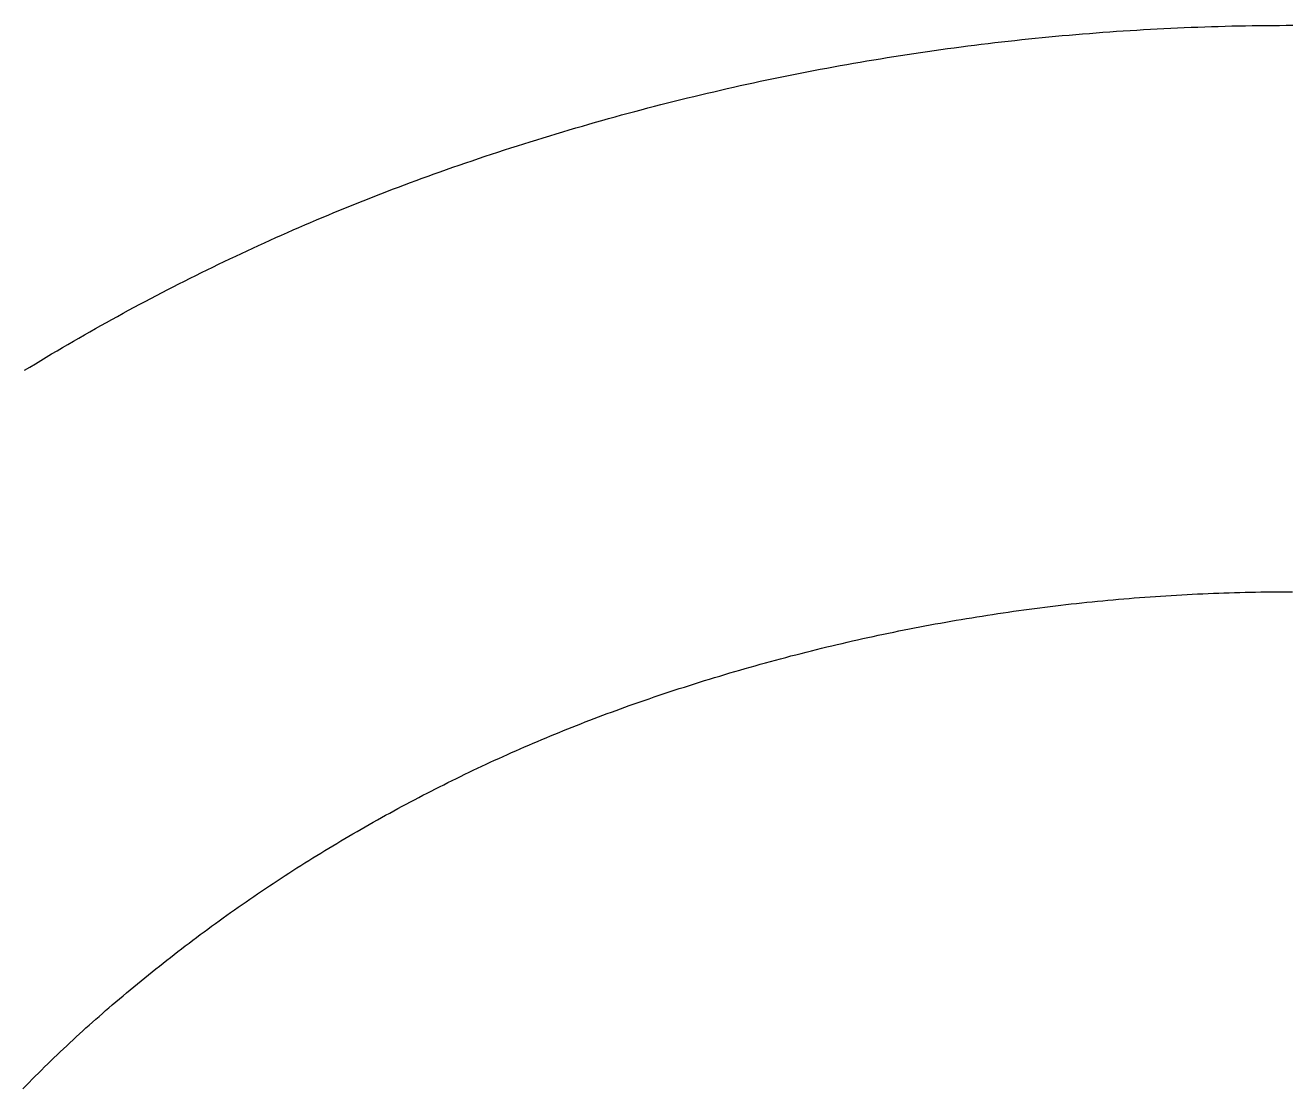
# Model space of a CAD drawing. Header units: millimetres. Extents: x 340 to 1003762, y 22 to 362022.
# Drawn here: x 613238.7 to 613336.3, y 290779.5 to 290861.5 of the extents above; entities that cross this region are included whole.
import ezdxf

# ---------------------------------------------------------------- set-up
doc = ezdxf.new("R2010")
doc.units = ezdxf.units.MM
for name, color, linetype in [('A-DEMOLICION SV', 40, 'Continuous'), ('LSBB_P_002 - PLANTA 1° NIVEL SALA DE VENTAS$0$A-Equipamiento acero inox', 8, 'Continuous'), ('LSBB_P_002 - PLANTA 1° NIVEL SALA DE VENTAS$0$A-TRAS-EQPM', 8, 'Continuous')]:
    doc.layers.add(name, color=color, linetype=linetype)

# ---------------------------------------------------------------- blocks, each defined once
blk = doc.blocks.new('LSBB_P_002 - PLANTA 1° NIVEL SALA DE VENTAS$0$laminadora')
at = {"layer": 'LSBB_P_002 - PLANTA 1° NIVEL SALA DE VENTAS$0$A-TRAS-EQPM'}
for p, q in [((-175643.3358, 30483.413), (-175643.3882, 30483.413)), ((-175643.2834, 30483.4128), (-175643.3358, 30483.413)), ((-175643.231, 30483.4125), (-175643.2834, 30483.4128)), ((-175643.1786, 30483.412), (-175643.231, 30483.4125)), ((-175643.1263, 30483.4114), (-175643.1786, 30483.412)), ((-175643.0739, 30483.4107), (-175643.1263, 30483.4114)), ((-175643.0215, 30483.4098), (-175643.0739, 30483.4107)), ((-175642.9691, 30483.4088), (-175643.0215, 30483.4098)), ((-175642.9167, 30483.4077), (-175642.9691, 30483.4088)), ((-175642.8643, 30483.4064), (-175642.9167, 30483.4077)), ((-175642.8119, 30483.4049), (-175642.8643, 30483.4064)), ((-175642.7596, 30483.4033), (-175642.8119, 30483.4049)), ((-175642.7072, 30483.4016), (-175642.7596, 30483.4033)), ((-175642.6548, 30483.3998), (-175642.7072, 30483.4016)), ((-175642.6025, 30483.3978), (-175642.6548, 30483.3998)), ((-175642.5501, 30483.3957), (-175642.6025, 30483.3978)), ((-175642.4978, 30483.3934), (-175642.5501, 30483.3957)), ((-175642.4454, 30483.391), (-175642.4978, 30483.3934)), ((-175642.3931, 30483.3884), (-175642.4454, 30483.391)), ((-175642.3407, 30483.3857), (-175642.3931, 30483.3884)), ((-175642.2884, 30483.3829), (-175642.3407, 30483.3857)), ((-175642.2361, 30483.3799), (-175642.2884, 30483.3829)), ((-175642.1838, 30483.3768), (-175642.2361, 30483.3799)), ((-175642.1315, 30483.3736), (-175642.1838, 30483.3768)), ((-175642.0792, 30483.3702), (-175642.1315, 30483.3736)), ((-175642.0269, 30483.3666), (-175642.0792, 30483.3702)), ((-175641.9747, 30483.363), (-175642.0269, 30483.3666)), ((-175641.9224, 30483.3592), (-175641.9747, 30483.363)), ((-175641.8702, 30483.3552), (-175641.9224, 30483.3592)), ((-175641.8179, 30483.3511), (-175641.8702, 30483.3552)), ((-175641.7657, 30483.3469), (-175641.8179, 30483.3511)), ((-175641.7135, 30483.3425), (-175641.7657, 30483.3469)), ((-175641.6613, 30483.338), (-175641.7135, 30483.3425)), ((-175641.6091, 30483.3334), (-175641.6613, 30483.338)), ((-175641.5569, 30483.3286), (-175641.6091, 30483.3334)), ((-175641.5047, 30483.3237), (-175641.5569, 30483.3286)), ((-175641.4526, 30483.3186), (-175641.5047, 30483.3237)), ((-175641.4004, 30483.3134), (-175641.4526, 30483.3186)), ((-175641.3483, 30483.3081), (-175641.4004, 30483.3134)), ((-175641.2962, 30483.3026), (-175641.3483, 30483.3081)), ((-175641.2441, 30483.297), (-175641.2962, 30483.3026)), ((-175641.192, 30483.2913), (-175641.2441, 30483.297)), ((-175641.14, 30483.2854), (-175641.192, 30483.2913)), ((-175641.0879, 30483.2793), (-175641.14, 30483.2854)), ((-175641.0359, 30483.2732), (-175641.0879, 30483.2793)), ((-175640.9839, 30483.2668), (-175641.0359, 30483.2732)), ((-175640.9319, 30483.2604), (-175640.9839, 30483.2668)), ((-175640.8799, 30483.2538), (-175640.9319, 30483.2604)), ((-175640.8279, 30483.2471), (-175640.8799, 30483.2538)), ((-175640.776, 30483.2402), (-175640.8279, 30483.2471)), ((-175640.724, 30483.2332), (-175640.776, 30483.2402)), ((-175640.6721, 30483.2261), (-175640.724, 30483.2332)), ((-175640.6202, 30483.2188), (-175640.6721, 30483.2261)), ((-175640.5684, 30483.2114), (-175640.6202, 30483.2188)), ((-175640.5165, 30483.2038), (-175640.5684, 30483.2114)), ((-175640.4647, 30483.1961), (-175640.5165, 30483.2038)), ((-175640.4129, 30483.1883), (-175640.4647, 30483.1961)), ((-175640.3611, 30483.1803), (-175640.4129, 30483.1883)), ((-175640.3093, 30483.1722), (-175640.3611, 30483.1803)), ((-175640.2576, 30483.164), (-175640.3093, 30483.1722)), ((-175640.2058, 30483.1556), (-175640.2576, 30483.164)), ((-175640.1541, 30483.147), (-175640.2058, 30483.1556)), ((-175640.1025, 30483.1384), (-175640.1541, 30483.147)), ((-175640.0508, 30483.1296), (-175640.1025, 30483.1384)), ((-175639.9992, 30483.1207), (-175640.0508, 30483.1296)), ((-175639.9476, 30483.1116), (-175639.9992, 30483.1207)), ((-175639.896, 30483.1024), (-175639.9476, 30483.1116)), ((-175639.8444, 30483.093), (-175639.896, 30483.1024)), ((-175639.7929, 30483.0835), (-175639.8444, 30483.093)), ((-175639.7414, 30483.0739), (-175639.7929, 30483.0835)), ((-175639.6899, 30483.0641), (-175639.7414, 30483.0739)), ((-175639.6385, 30483.0542), (-175639.6899, 30483.0641)), ((-175639.587, 30483.0442), (-175639.6385, 30483.0542)), ((-175639.5356, 30483.034), (-175639.587, 30483.0442)), ((-175639.4842, 30483.0237), (-175639.5356, 30483.034)), ((-175639.4329, 30483.0133), (-175639.4842, 30483.0237)), ((-175639.3816, 30483.0027), (-175639.4329, 30483.0133)), ((-175639.3303, 30482.992), (-175639.3816, 30483.0027)), ((-175639.279, 30482.9811), (-175639.3303, 30482.992)), ((-175639.2278, 30482.9701), (-175639.279, 30482.9811)), ((-175639.1766, 30482.959), (-175639.2278, 30482.9701)), ((-175639.1254, 30482.9477), (-175639.1766, 30482.959)), ((-175639.0743, 30482.9363), (-175639.1254, 30482.9477)), ((-175639.0232, 30482.9248), (-175639.0743, 30482.9363)), ((-175638.9721, 30482.9131), (-175639.0232, 30482.9248)), ((-175638.921, 30482.9013), (-175638.9721, 30482.9131)), ((-175638.87, 30482.8893), (-175638.921, 30482.9013)), ((-175638.819, 30482.8773), (-175638.87, 30482.8893)), ((-175638.7681, 30482.865), (-175638.819, 30482.8773)), ((-175638.7172, 30482.8527), (-175638.7681, 30482.865)), ((-175638.6663, 30482.8402), (-175638.7172, 30482.8527)), ((-175638.6154, 30482.8276), (-175638.6663, 30482.8402)), ((-175638.5646, 30482.8148), (-175638.6154, 30482.8276)), ((-175638.5138, 30482.8019), (-175638.5646, 30482.8148)), ((-175638.4631, 30482.7889), (-175638.5138, 30482.8019)), ((-175638.4123, 30482.7757), (-175638.4631, 30482.7889)), ((-175638.3617, 30482.7624), (-175638.4123, 30482.7757)), ((-175638.311, 30482.7489), (-175638.3617, 30482.7624)), ((-175638.2604, 30482.7354), (-175638.311, 30482.7489)), ((-175638.2098, 30482.7217), (-175638.2604, 30482.7354)), ((-175638.1593, 30482.7078), (-175638.2098, 30482.7217)), ((-175638.1088, 30482.6938), (-175638.1593, 30482.7078)), ((-175638.0583, 30482.6797), (-175638.1088, 30482.6938)), ((-175638.0079, 30482.6655), (-175638.0583, 30482.6797)), ((-175637.9575, 30482.6511), (-175638.0079, 30482.6655)), ((-175637.9072, 30482.6366), (-175637.9575, 30482.6511)), ((-175637.8569, 30482.6219), (-175637.9072, 30482.6366)), ((-175637.8066, 30482.6071), (-175637.8569, 30482.6219)), ((-175637.7564, 30482.5922), (-175637.8066, 30482.6071)), ((-175637.7062, 30482.5772), (-175637.7564, 30482.5922)), ((-175637.656, 30482.562), (-175637.7062, 30482.5772)), ((-175637.6059, 30482.5467), (-175637.656, 30482.562)), ((-175637.5559, 30482.5312), (-175637.6059, 30482.5467)), ((-175637.5058, 30482.5156), (-175637.5559, 30482.5312)), ((-175637.4558, 30482.4999), (-175637.5058, 30482.5156)), ((-175637.4059, 30482.484), (-175637.4558, 30482.4999)), ((-175637.356, 30482.4681), (-175637.4059, 30482.484)), ((-175637.3061, 30482.4519), (-175637.356, 30482.4681)), ((-175637.2563, 30482.4357), (-175637.3061, 30482.4519)), ((-175637.2066, 30482.4193), (-175637.2563, 30482.4357)), ((-175637.1568, 30482.4028), (-175637.2066, 30482.4193)), ((-175637.1072, 30482.3861), (-175637.1568, 30482.4028)), ((-175637.0575, 30482.3693), (-175637.1072, 30482.3861)), ((-175637.0079, 30482.3524), (-175637.0575, 30482.3693)), ((-175636.9584, 30482.3354), (-175637.0079, 30482.3524)), ((-175636.9089, 30482.3182), (-175636.9584, 30482.3354)), ((-175636.8594, 30482.3009), (-175636.9089, 30482.3182)), ((-175636.81, 30482.2834), (-175636.8594, 30482.3009)), ((-175636.7641, 30482.2671), (-175636.81, 30482.2834)), ((-175636.7182, 30482.2506), (-175636.7641, 30482.2671)), ((-175636.6724, 30482.234), (-175636.7182, 30482.2506)), ((-175636.6267, 30482.2172), (-175636.6724, 30482.234)), ((-175636.5809, 30482.2004), (-175636.6267, 30482.2172)), ((-175636.5353, 30482.1833), (-175636.5809, 30482.2004)), ((-175636.4896, 30482.1662), (-175636.5353, 30482.1833)), ((-175636.4441, 30482.1489), (-175636.4896, 30482.1662)), ((-175636.3985, 30482.1315), (-175636.4441, 30482.1489)), ((-175636.3531, 30482.114), (-175636.3985, 30482.1315)), ((-175636.3077, 30482.0963), (-175636.3531, 30482.114)), ((-175636.2623, 30482.0785), (-175636.3077, 30482.0963)), ((-175636.217, 30482.0606), (-175636.2623, 30482.0785)), ((-175636.1717, 30482.0426), (-175636.217, 30482.0606)), ((-175636.1265, 30482.0244), (-175636.1717, 30482.0426)), ((-175636.0813, 30482.0061), (-175636.1265, 30482.0244)), ((-175636.0362, 30481.9876), (-175636.0813, 30482.0061)), ((-175635.9911, 30481.9691), (-175636.0362, 30481.9876)), ((-175635.9461, 30481.9503), (-175635.9911, 30481.9691)), ((-175635.9012, 30481.9315), (-175635.9461, 30481.9503)), ((-175635.8563, 30481.9126), (-175635.9012, 30481.9315)), ((-175635.8115, 30481.8935), (-175635.8563, 30481.9126)), ((-175635.7667, 30481.8743), (-175635.8115, 30481.8935)), ((-175635.7219, 30481.8549), (-175635.7667, 30481.8743)), ((-175635.6773, 30481.8354), (-175635.7219, 30481.8549)), ((-175635.6326, 30481.8158), (-175635.6773, 30481.8354)), ((-175635.5881, 30481.7961), (-175635.6326, 30481.8158)), ((-175635.5436, 30481.7762), (-175635.5881, 30481.7961)), ((-175635.4991, 30481.7563), (-175635.5436, 30481.7762)), ((-175635.4547, 30481.7361), (-175635.4991, 30481.7563)), ((-175635.4104, 30481.7159), (-175635.4547, 30481.7361)), ((-175635.3661, 30481.6955), (-175635.4104, 30481.7159)), ((-175635.3219, 30481.675), (-175635.3661, 30481.6955)), ((-175635.2778, 30481.6544), (-175635.3219, 30481.675)), ((-175635.2337, 30481.6337), (-175635.2778, 30481.6544)), ((-175635.1896, 30481.6128), (-175635.2337, 30481.6337)), ((-175635.1457, 30481.5918), (-175635.1896, 30481.6128)), ((-175635.1017, 30481.5707), (-175635.1457, 30481.5918)), ((-175635.0579, 30481.5494), (-175635.1017, 30481.5707)), ((-175635.0141, 30481.528), (-175635.0579, 30481.5494)), ((-175634.9704, 30481.5065), (-175635.0141, 30481.528)), ((-175634.9267, 30481.4849), (-175634.9704, 30481.5065)), ((-175634.8831, 30481.4631), (-175634.9267, 30481.4849)), ((-175634.8395, 30481.4412), (-175634.8831, 30481.4631)), ((-175634.796, 30481.4192), (-175634.8395, 30481.4412)), ((-175634.7526, 30481.3971), (-175634.796, 30481.4192)), ((-175634.7093, 30481.3748), (-175634.7526, 30481.3971)), ((-175634.666, 30481.3525), (-175634.7093, 30481.3748)), ((-175634.6227, 30481.33), (-175634.666, 30481.3525)), ((-175634.5796, 30481.3073), (-175634.6227, 30481.33)), ((-175634.5365, 30481.2846), (-175634.5796, 30481.3073)), ((-175634.4935, 30481.2617), (-175634.5365, 30481.2846)), ((-175634.4505, 30481.2387), (-175634.4935, 30481.2617)), ((-175634.4076, 30481.2156), (-175634.4505, 30481.2387)), ((-175634.3648, 30481.1923), (-175634.4076, 30481.2156)), ((-175634.322, 30481.169), (-175634.3648, 30481.1923)), ((-175634.2793, 30481.1455), (-175634.322, 30481.169)), ((-175634.2367, 30481.1219), (-175634.2793, 30481.1455)), ((-175634.1941, 30481.0981), (-175634.2367, 30481.1219)), ((-175634.1516, 30481.0743), (-175634.1941, 30481.0981)), ((-175634.1092, 30481.0503), (-175634.1516, 30481.0743)), ((-175634.0668, 30481.0262), (-175634.1092, 30481.0503)), ((-175634.0245, 30481.002), (-175634.0668, 30481.0262)), ((-175633.9823, 30480.9776), (-175634.0245, 30481.002)), ((-175633.9402, 30480.9531), (-175633.9823, 30480.9776)), ((-175633.8981, 30480.9286), (-175633.9402, 30480.9531)), ((-175633.8561, 30480.9038), (-175633.8981, 30480.9286)), ((-175633.8141, 30480.879), (-175633.8561, 30480.9038)), ((-175633.7723, 30480.8541), (-175633.8141, 30480.879)), ((-175633.7305, 30480.829), (-175633.7723, 30480.8541)), ((-175633.6888, 30480.8038), (-175633.7305, 30480.829)), ((-175633.6471, 30480.7785), (-175633.6888, 30480.8038)), ((-175633.6055, 30480.7531), (-175633.6471, 30480.7785)), ((-175643.3448, 30479.0459), (-175643.3856, 30479.0459)), ((-175643.304, 30479.0458), (-175643.3448, 30479.0459)), ((-175643.2633, 30479.0455), (-175643.304, 30479.0458)), ((-175643.2225, 30479.0452), (-175643.2633, 30479.0455)), ((-175643.1818, 30479.0447), (-175643.2225, 30479.0452)), ((-175643.141, 30479.0441), (-175643.1818, 30479.0447)), ((-175643.1003, 30479.0434), (-175643.141, 30479.0441)), ((-175643.0596, 30479.0427), (-175643.1003, 30479.0434)), ((-175643.0188, 30479.0418), (-175643.0596, 30479.0427)), ((-175642.9781, 30479.0407), (-175643.0188, 30479.0418)), ((-175642.9373, 30479.0396), (-175642.9781, 30479.0407)), ((-175642.8966, 30479.0384), (-175642.9373, 30479.0396)), ((-175642.8559, 30479.0371), (-175642.8966, 30479.0384)), ((-175642.8151, 30479.0356), (-175642.8559, 30479.0371)), ((-175642.7744, 30479.0341), (-175642.8151, 30479.0356)), ((-175642.7337, 30479.0324), (-175642.7744, 30479.0341)), ((-175642.693, 30479.0307), (-175642.7337, 30479.0324)), ((-175642.6523, 30479.0288), (-175642.693, 30479.0307)), ((-175642.6116, 30479.0268), (-175642.6523, 30479.0288)), ((-175642.5709, 30479.0247), (-175642.6116, 30479.0268)), ((-175642.5302, 30479.0225), (-175642.5709, 30479.0247)), ((-175642.4895, 30479.0202), (-175642.5302, 30479.0225)), ((-175642.4488, 30479.0178), (-175642.4895, 30479.0202)), ((-175642.4081, 30479.0152), (-175642.4488, 30479.0178)), ((-175642.3675, 30479.0126), (-175642.4081, 30479.0152)), ((-175642.3268, 30479.0099), (-175642.3675, 30479.0126)), ((-175642.2862, 30479.007), (-175642.3268, 30479.0099)), ((-175642.2455, 30479.0041), (-175642.2862, 30479.007)), ((-175642.2049, 30479.001), (-175642.2455, 30479.0041)), ((-175642.1642, 30478.9978), (-175642.2049, 30479.001)), ((-175642.1236, 30478.9945), (-175642.1642, 30478.9978)), ((-175642.083, 30478.9911), (-175642.1236, 30478.9945)), ((-175642.0424, 30478.9876), (-175642.083, 30478.9911)), ((-175642.0018, 30478.984), (-175642.0424, 30478.9876)), ((-175641.9612, 30478.9803), (-175642.0018, 30478.984)), ((-175641.9207, 30478.9765), (-175641.9612, 30478.9803)), ((-175641.8801, 30478.9725), (-175641.9207, 30478.9765)), ((-175641.8396, 30478.9685), (-175641.8801, 30478.9725)), ((-175641.799, 30478.9643), (-175641.8396, 30478.9685)), ((-175641.7585, 30478.9601), (-175641.799, 30478.9643)), ((-175641.718, 30478.9557), (-175641.7585, 30478.9601)), ((-175641.6775, 30478.9512), (-175641.718, 30478.9557)), ((-175641.637, 30478.9466), (-175641.6775, 30478.9512)), ((-175641.5965, 30478.942), (-175641.637, 30478.9466)), ((-175641.556, 30478.9372), (-175641.5965, 30478.942)), ((-175641.5156, 30478.9322), (-175641.556, 30478.9372)), ((-175641.4751, 30478.9272), (-175641.5156, 30478.9322)), ((-175641.4347, 30478.9221), (-175641.4751, 30478.9272)), ((-175641.3943, 30478.9169), (-175641.4347, 30478.9221)), ((-175641.3539, 30478.9115), (-175641.3943, 30478.9169)), ((-175641.3135, 30478.9061), (-175641.3539, 30478.9115)), ((-175641.2731, 30478.9005), (-175641.3135, 30478.9061)), ((-175641.2328, 30478.8949), (-175641.2731, 30478.9005)), ((-175641.1924, 30478.8891), (-175641.2328, 30478.8949)), ((-175641.1521, 30478.8832), (-175641.1924, 30478.8891)), ((-175641.1118, 30478.8772), (-175641.1521, 30478.8832)), ((-175641.0715, 30478.8711), (-175641.1118, 30478.8772)), ((-175641.0312, 30478.8649), (-175641.0715, 30478.8711)), ((-175640.9909, 30478.8586), (-175641.0312, 30478.8649)), ((-175640.9507, 30478.8522), (-175640.9909, 30478.8586)), ((-175640.9105, 30478.8457), (-175640.9507, 30478.8522)), ((-175640.8703, 30478.8391), (-175640.9105, 30478.8457)), ((-175640.8301, 30478.8323), (-175640.8703, 30478.8391)), ((-175640.7899, 30478.8255), (-175640.8301, 30478.8323)), ((-175640.7497, 30478.8185), (-175640.7899, 30478.8255)), ((-175640.7096, 30478.8115), (-175640.7497, 30478.8185)), ((-175640.6695, 30478.8043), (-175640.7096, 30478.8115)), ((-175640.6294, 30478.7971), (-175640.6695, 30478.8043)), ((-175640.5893, 30478.7897), (-175640.6294, 30478.7971)), ((-175640.5492, 30478.7822), (-175640.5893, 30478.7897)), ((-175640.5092, 30478.7746), (-175640.5492, 30478.7822)), ((-175640.4692, 30478.7669), (-175640.5092, 30478.7746)), ((-175640.4292, 30478.7591), (-175640.4692, 30478.7669)), ((-175640.3892, 30478.7512), (-175640.4292, 30478.7591)), ((-175640.3493, 30478.7432), (-175640.3892, 30478.7512)), ((-175640.3093, 30478.735), (-175640.3493, 30478.7432)), ((-175640.2694, 30478.7268), (-175640.3093, 30478.735)), ((-175640.2295, 30478.7185), (-175640.2694, 30478.7268)), ((-175640.1896, 30478.71), (-175640.2295, 30478.7185)), ((-175640.1498, 30478.7015), (-175640.1896, 30478.71)), ((-175640.11, 30478.6928), (-175640.1498, 30478.7015)), ((-175640.0702, 30478.684), (-175640.11, 30478.6928)), ((-175640.0304, 30478.6752), (-175640.0702, 30478.684)), ((-175639.9906, 30478.6662), (-175640.0304, 30478.6752)), ((-175639.9509, 30478.6571), (-175639.9906, 30478.6662)), ((-175639.9112, 30478.6479), (-175639.9509, 30478.6571)), ((-175639.8715, 30478.6386), (-175639.9112, 30478.6479)), ((-175639.8319, 30478.6292), (-175639.8715, 30478.6386)), ((-175639.7923, 30478.6197), (-175639.8319, 30478.6292)), ((-175639.7527, 30478.6101), (-175639.7923, 30478.6197)), ((-175639.7131, 30478.6004), (-175639.7527, 30478.6101)), ((-175639.6735, 30478.5906), (-175639.7131, 30478.6004)), ((-175639.634, 30478.5807), (-175639.6735, 30478.5906)), ((-175639.5945, 30478.5706), (-175639.634, 30478.5807)), ((-175639.555, 30478.5605), (-175639.5945, 30478.5706)), ((-175639.5156, 30478.5503), (-175639.555, 30478.5605)), ((-175639.4762, 30478.5399), (-175639.5156, 30478.5503)), ((-175639.4368, 30478.5295), (-175639.4762, 30478.5399)), ((-175639.3974, 30478.5189), (-175639.4368, 30478.5295)), ((-175639.3581, 30478.5082), (-175639.3974, 30478.5189)), ((-175639.3188, 30478.4975), (-175639.3581, 30478.5082)), ((-175639.2795, 30478.4866), (-175639.3188, 30478.4975)), ((-175639.2403, 30478.4756), (-175639.2795, 30478.4866)), ((-175639.201, 30478.4645), (-175639.2403, 30478.4756)), ((-175639.1619, 30478.4533), (-175639.201, 30478.4645)), ((-175639.1227, 30478.4421), (-175639.1619, 30478.4533)), ((-175639.0836, 30478.4307), (-175639.1227, 30478.4421)), ((-175639.0445, 30478.4192), (-175639.0836, 30478.4307)), ((-175639.0054, 30478.4076), (-175639.0445, 30478.4192)), ((-175638.9664, 30478.3959), (-175639.0054, 30478.4076)), ((-175638.9274, 30478.384), (-175638.9664, 30478.3959)), ((-175638.8884, 30478.3721), (-175638.9274, 30478.384)), ((-175638.8495, 30478.3601), (-175638.8884, 30478.3721)), ((-175638.8105, 30478.348), (-175638.8495, 30478.3601)), ((-175638.7717, 30478.3358), (-175638.8105, 30478.348)), ((-175638.7328, 30478.3234), (-175638.7717, 30478.3358)), ((-175638.694, 30478.311), (-175638.7328, 30478.3234)), ((-175638.6552, 30478.2985), (-175638.694, 30478.311)), ((-175638.6165, 30478.2858), (-175638.6552, 30478.2985)), ((-175638.5778, 30478.2731), (-175638.6165, 30478.2858)), ((-175638.5391, 30478.2602), (-175638.5778, 30478.2731)), ((-175638.5005, 30478.2473), (-175638.5391, 30478.2602)), ((-175638.4619, 30478.2342), (-175638.5005, 30478.2473)), ((-175638.4233, 30478.2211), (-175638.4619, 30478.2342)), ((-175638.3848, 30478.2078), (-175638.4233, 30478.2211)), ((-175638.3463, 30478.1944), (-175638.3848, 30478.2078)), ((-175638.3078, 30478.181), (-175638.3463, 30478.1944)), ((-175638.2694, 30478.1674), (-175638.3078, 30478.181)), ((-175638.2353, 30478.1553), (-175638.2694, 30478.1674)), ((-175638.2012, 30478.143), (-175638.2353, 30478.1553)), ((-175638.1672, 30478.1307), (-175638.2012, 30478.143)), ((-175638.1332, 30478.1182), (-175638.1672, 30478.1307)), ((-175638.0992, 30478.1057), (-175638.1332, 30478.1182)), ((-175638.0653, 30478.0931), (-175638.0992, 30478.1057)), ((-175638.0314, 30478.0803), (-175638.0653, 30478.0931)), ((-175637.9976, 30478.0675), (-175638.0314, 30478.0803)), ((-175637.9638, 30478.0546), (-175637.9976, 30478.0675)), ((-175637.93, 30478.0416), (-175637.9638, 30478.0546)), ((-175637.8963, 30478.0285), (-175637.93, 30478.0416)), ((-175637.8626, 30478.0152), (-175637.8963, 30478.0285)), ((-175637.8289, 30478.0019), (-175637.8626, 30478.0152)), ((-175637.7953, 30477.9885), (-175637.8289, 30478.0019)), ((-175637.7617, 30477.975), (-175637.7953, 30477.9885)), ((-175637.7282, 30477.9614), (-175637.7617, 30477.975)), ((-175637.6947, 30477.9477), (-175637.7282, 30477.9614)), ((-175637.6612, 30477.9339), (-175637.6947, 30477.9477)), ((-175637.6278, 30477.92), (-175637.6612, 30477.9339)), ((-175637.5944, 30477.906), (-175637.6278, 30477.92)), ((-175637.5611, 30477.892), (-175637.5944, 30477.906)), ((-175637.5278, 30477.8778), (-175637.5611, 30477.892)), ((-175637.4945, 30477.8635), (-175637.5278, 30477.8778)), ((-175637.4613, 30477.8491), (-175637.4945, 30477.8635)), ((-175637.4281, 30477.8347), (-175637.4613, 30477.8491)), ((-175637.395, 30477.8201), (-175637.4281, 30477.8347)), ((-175637.3619, 30477.8055), (-175637.395, 30477.8201)), ((-175637.3288, 30477.7907), (-175637.3619, 30477.8055)), ((-175637.2958, 30477.7759), (-175637.3288, 30477.7907)), ((-175637.2629, 30477.7609), (-175637.2958, 30477.7759)), ((-175637.2299, 30477.7459), (-175637.2629, 30477.7609)), ((-175637.1971, 30477.7308), (-175637.2299, 30477.7459)), ((-175637.1642, 30477.7156), (-175637.1971, 30477.7308)), ((-175637.1314, 30477.7002), (-175637.1642, 30477.7156)), ((-175637.0987, 30477.6848), (-175637.1314, 30477.7002)), ((-175637.066, 30477.6693), (-175637.0987, 30477.6848)), ((-175637.0333, 30477.6537), (-175637.066, 30477.6693)), ((-175637.0007, 30477.638), (-175637.0333, 30477.6537)), ((-175636.9681, 30477.6223), (-175637.0007, 30477.638)), ((-175636.9356, 30477.6064), (-175636.9681, 30477.6223)), ((-175636.9031, 30477.5904), (-175636.9356, 30477.6064)), ((-175636.8707, 30477.5743), (-175636.9031, 30477.5904)), ((-175636.8383, 30477.5582), (-175636.8707, 30477.5743)), ((-175636.806, 30477.5419), (-175636.8383, 30477.5582)), ((-175636.7737, 30477.5256), (-175636.806, 30477.5419)), ((-175636.7414, 30477.5091), (-175636.7737, 30477.5256)), ((-175636.7092, 30477.4926), (-175636.7414, 30477.5091)), ((-175636.6771, 30477.476), (-175636.7092, 30477.4926)), ((-175636.645, 30477.4593), (-175636.6771, 30477.476)), ((-175636.6129, 30477.4425), (-175636.645, 30477.4593)), ((-175636.5809, 30477.4256), (-175636.6129, 30477.4425)), ((-175636.5489, 30477.4086), (-175636.5809, 30477.4256)), ((-175636.517, 30477.3915), (-175636.5489, 30477.4086)), ((-175636.4852, 30477.3743), (-175636.517, 30477.3915)), ((-175636.4534, 30477.3571), (-175636.4852, 30477.3743)), ((-175636.4216, 30477.3397), (-175636.4534, 30477.3571)), ((-175636.3899, 30477.3223), (-175636.4216, 30477.3397)), ((-175636.3582, 30477.3047), (-175636.3899, 30477.3223)), ((-175636.3266, 30477.2871), (-175636.3582, 30477.3047)), ((-175636.295, 30477.2694), (-175636.3266, 30477.2871)), ((-175636.2635, 30477.2516), (-175636.295, 30477.2694)), ((-175636.2321, 30477.2337), (-175636.2635, 30477.2516)), ((-175636.2007, 30477.2157), (-175636.2321, 30477.2337)), ((-175636.1693, 30477.1976), (-175636.2007, 30477.2157)), ((-175636.138, 30477.1794), (-175636.1693, 30477.1976)), ((-175636.1068, 30477.1612), (-175636.138, 30477.1794)), ((-175636.0756, 30477.1428), (-175636.1068, 30477.1612)), ((-175636.0444, 30477.1244), (-175636.0756, 30477.1428)), ((-175636.0133, 30477.1058), (-175636.0444, 30477.1244)), ((-175635.9823, 30477.0872), (-175636.0133, 30477.1058)), ((-175635.9513, 30477.0685), (-175635.9823, 30477.0872)), ((-175635.9204, 30477.0497), (-175635.9513, 30477.0685)), ((-175635.8895, 30477.0308), (-175635.9204, 30477.0497)), ((-175635.8587, 30477.0119), (-175635.8895, 30477.0308)), ((-175635.8279, 30476.9928), (-175635.8587, 30477.0119)), ((-175635.7972, 30476.9737), (-175635.8279, 30476.9928)), ((-175635.7665, 30476.9544), (-175635.7972, 30476.9737)), ((-175635.7359, 30476.9351), (-175635.7665, 30476.9544)), ((-175635.7054, 30476.9157), (-175635.7359, 30476.9351)), ((-175635.6749, 30476.8962), (-175635.7054, 30476.9157)), ((-175635.6445, 30476.8766), (-175635.6749, 30476.8962)), ((-175635.6141, 30476.8569), (-175635.6445, 30476.8766)), ((-175635.5838, 30476.8371), (-175635.6141, 30476.8569)), ((-175635.5535, 30476.8173), (-175635.5838, 30476.8371)), ((-175635.5233, 30476.7974), (-175635.5535, 30476.8173)), ((-175635.4931, 30476.7773), (-175635.5233, 30476.7974)), ((-175635.463, 30476.7572), (-175635.4931, 30476.7773)), ((-175635.433, 30476.737), (-175635.463, 30476.7572)), ((-175635.403, 30476.7167), (-175635.433, 30476.737)), ((-175635.3731, 30476.6964), (-175635.403, 30476.7167)), ((-175635.3433, 30476.6759), (-175635.3731, 30476.6964)), ((-175635.3135, 30476.6554), (-175635.3433, 30476.6759)), ((-175635.2837, 30476.6347), (-175635.3135, 30476.6554)), ((-175635.254, 30476.614), (-175635.2837, 30476.6347)), ((-175635.2244, 30476.5932), (-175635.254, 30476.614)), ((-175635.1948, 30476.5724), (-175635.2244, 30476.5932)), ((-175635.1653, 30476.5514), (-175635.1948, 30476.5724)), ((-175635.1359, 30476.5303), (-175635.1653, 30476.5514)), ((-175635.1065, 30476.5092), (-175635.1359, 30476.5303)), ((-175635.0772, 30476.488), (-175635.1065, 30476.5092)), ((-175635.0479, 30476.4667), (-175635.0772, 30476.488)), ((-175635.0187, 30476.4453), (-175635.0479, 30476.4667)), ((-175634.9896, 30476.4238), (-175635.0187, 30476.4453)), ((-175634.9605, 30476.4023), (-175634.9896, 30476.4238)), ((-175634.9315, 30476.3806), (-175634.9605, 30476.4023)), ((-175634.9026, 30476.3589), (-175634.9315, 30476.3806)), ((-175634.8737, 30476.3371), (-175634.9026, 30476.3589)), ((-175634.8448, 30476.3152), (-175634.8737, 30476.3371)), ((-175634.8161, 30476.2932), (-175634.8448, 30476.3152)), ((-175634.7874, 30476.2712), (-175634.8161, 30476.2932)), ((-175634.7587, 30476.2491), (-175634.7874, 30476.2712)), ((-175634.7302, 30476.2268), (-175634.7587, 30476.2491)), ((-175634.7017, 30476.2045), (-175634.7302, 30476.2268)), ((-175634.6732, 30476.1822), (-175634.7017, 30476.2045)), ((-175634.6448, 30476.1597), (-175634.6732, 30476.1822)), ((-175634.6165, 30476.1371), (-175634.6448, 30476.1597)), ((-175634.5883, 30476.1145), (-175634.6165, 30476.1371)), ((-175634.5601, 30476.0918), (-175634.5883, 30476.1145)), ((-175634.532, 30476.069), (-175634.5601, 30476.0918)), ((-175634.5039, 30476.0462), (-175634.532, 30476.069)), ((-175634.4759, 30476.0232), (-175634.5039, 30476.0462)), ((-175634.448, 30476.0002), (-175634.4759, 30476.0232)), ((-175634.4201, 30475.9771), (-175634.448, 30476.0002)), ((-175634.3924, 30475.9539), (-175634.4201, 30475.9771)), ((-175634.3646, 30475.9306), (-175634.3924, 30475.9539)), ((-175634.337, 30475.9073), (-175634.3646, 30475.9306)), ((-175634.3094, 30475.8838), (-175634.337, 30475.9073)), ((-175634.2819, 30475.8603), (-175634.3094, 30475.8838)), ((-175634.2563, 30475.8383), (-175634.2819, 30475.8603)), ((-175634.2307, 30475.8163), (-175634.2563, 30475.8383)), ((-175634.2053, 30475.7941), (-175634.2307, 30475.8163)), ((-175634.1799, 30475.7719), (-175634.2053, 30475.7941)), ((-175634.1546, 30475.7495), (-175634.1799, 30475.7719)), ((-175634.1294, 30475.7271), (-175634.1546, 30475.7495)), ((-175634.1042, 30475.7047), (-175634.1294, 30475.7271)), ((-175634.0791, 30475.6821), (-175634.1042, 30475.7047)), ((-175634.0541, 30475.6594), (-175634.0791, 30475.6821)), ((-175634.0292, 30475.6367), (-175634.0541, 30475.6594)), ((-175634.0043, 30475.6139), (-175634.0292, 30475.6367)), ((-175633.9795, 30475.591), (-175634.0043, 30475.6139)), ((-175633.9548, 30475.5681), (-175633.9795, 30475.591)), ((-175633.9301, 30475.545), (-175633.9548, 30475.5681)), ((-175633.9055, 30475.5219), (-175633.9301, 30475.545)), ((-175633.881, 30475.4987), (-175633.9055, 30475.5219)), ((-175633.8566, 30475.4754), (-175633.881, 30475.4987)), ((-175633.8323, 30475.452), (-175633.8566, 30475.4754)), ((-175633.808, 30475.4286), (-175633.8323, 30475.452)), ((-175633.7838, 30475.4051), (-175633.808, 30475.4286)), ((-175633.7596, 30475.3815), (-175633.7838, 30475.4051)), ((-175633.7356, 30475.3578), (-175633.7596, 30475.3815)), ((-175633.7116, 30475.3341), (-175633.7356, 30475.3578)), ((-175633.6877, 30475.3102), (-175633.7116, 30475.3341)), ((-175633.6639, 30475.2863), (-175633.6877, 30475.3102)), ((-175633.6402, 30475.2624), (-175633.6639, 30475.2863)), ((-175633.6165, 30475.2383), (-175633.6402, 30475.2624)), ((-175633.5929, 30475.2142), (-175633.6165, 30475.2383))]:
    blk.add_line(p, q, dxfattribs=at)
blk = doc.blocks.new('LSBB_P_002 - PLANTA 1° NIVEL SALA DE VENTAS', base_point=(223.569612, 14.220231))
at = {"layer": 'LSBB_P_002 - PLANTA 1° NIVEL SALA DE VENTAS$0$A-Equipamiento acero inox', "xscale": -0.010000000000578, "yscale": 0.010000000000578, "zscale": 0.010000000000578}
blk.add_blockref('LSBB_P_002 - PLANTA 1° NIVEL SALA DE VENTAS$0$laminadora', (-919.878743, 0.136098), dxfattribs=at)

msp = doc.modelspace()

# ---------------------------------------------------------------- block references
at = {"layer": 'A-DEMOLICION SV', "xscale": 1000, "yscale": 1000, "zscale": 1000}
msp.add_blockref('LSBB_P_002 - PLANTA 1° NIVEL SALA DE VENTAS', (350.915, 111.519), dxfattribs=at)

doc.saveas('drawing.dxf')
